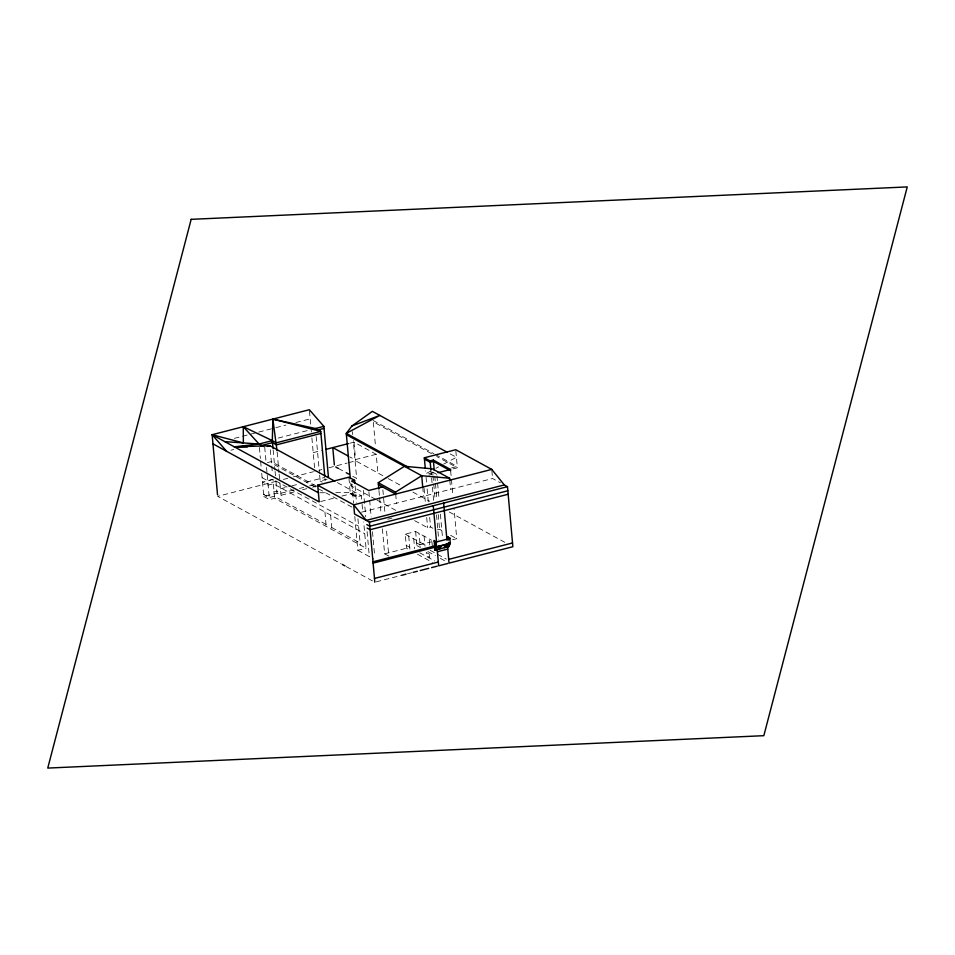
<?xml version="1.0" encoding="UTF-8"?>
<svg xmlns="http://www.w3.org/2000/svg" width="955" height="955" viewBox="0 0 955 955"><rect width="100%" height="100%" fill="white"/><g stroke="black" fill="none" stroke-linecap="round" stroke-linejoin="round"><path stroke-width="0.72" stroke-dasharray="4.78 3.58" d="M375.673 499.346L350.986 485.856L352.61 483.731M430.872 470.982L425.763 473.728L425.5 470.803M435.981 468.248L438.536 466.876M443.645 464.142L456.418 457.29L449.924 453.744M234.405 438.333L257.277 432.46M258.709 432.09L274.431 428.043M275.864 427.673L285.867 425.106M295.871 422.54L310.172 418.863M230.943 450.223L233.808 449.483M278.215 438.07L308.286 430.347M267.436 462.602L271.363 461.599L316.774 486.405M313.204 452.646L321.596 450.485M349.781 443.251L354.03 442.153L376.21 454.282L377.894 472.976M273.082 479.326L262.494 482.048L268.128 485.116L273.357 483.779L364.738 533.714M376.21 454.282L354.985 459.737L349.757 456.884M276.281 481.26L217.668 496.325L341.054 563.748M283.432 479.422L287.718 478.324M293.436 476.855L313.455 471.71M319.089 470.278L321.883 469.562M328.878 467.771L347.214 463.032M348.635 462.674L355.702 460.847L386.978 477.942M280.448 488.805L290.475 486.226M291.908 485.856L299.07 484.018M306.245 482.18L324.867 477.393M319.627 475.053L320.164 480.986L327.171 479.183M261.706 473.238L263.795 496.505L277.034 493.102L281.033 495.287L295.358 491.61M293.746 489.951L280.842 493.269L276.855 491.085L272.664 492.159L272.855 494.177M299.476 488.483L303.774 487.372M309.504 485.904L316.666 484.066M302.52 489.76L306.818 488.662M312.548 487.181L316.857 486.083M263.795 496.505L269.429 499.584L274.646 498.235L366.04 548.182L363.688 521.919M320.617 501.542L334.775 497.901M341.854 496.075L355.57 492.553M428.688 473.764L432.973 472.665M451.536 467.902L457.242 466.434L455.738 449.721M428.807 475.113L435.946 473.274M453.076 468.881L457.361 467.771L436.674 456.466M361.527 512.19L492.577 478.515L500.396 482.788M387.79 519.21L391.992 518.123M414.637 520.63L427.613 527.733L430.55 526.981L432.842 528.234M408.728 536.065L409.993 550.128L406.508 548.23L405.242 534.155L415.616 531.493L431.565 540.208M354.783 516.428L357.827 550.295L366.04 548.182M437.39 529.846L439.563 529.285L444.469 531.971M382.394 528.819L384.65 553.84L406.508 548.23M415.616 531.493L416.881 545.556L431.911 541.7M452.586 539.73L456.741 538.668L454.091 509.17M376.246 581.834L401.78 575.268M407.451 573.812L411.712 572.725M319.83 492.756L327.076 492.708M335.754 492.661L350.234 492.589L355.988 495.729L361.324 495.705L361.981 502.903M373.178 420.498L433.964 453.709M435.253 454.413L457.242 466.434M431.505 453.637L373.298 421.835L375.554 446.904M436.817 474.372L432.651 472.092L435.17 500.122M388.279 478.646L401.255 485.737M412.93 492.123L429.81 501.339M449.28 511.976L506.377 543.18M338.392 468.451L344.91 472.009M352.741 476.294L356.657 478.431L353.266 440.565M450.605 535.313L456.741 538.668M376.962 500.05L396.444 510.698M337.413 482.633L361.324 495.705L356.108 497.042L350.354 493.902L348.85 477.19M350.306 493.377L356.06 496.528M320.164 480.986L322.277 482.144M405.242 534.155L426.181 545.603M351.941 507.093L271.495 463.139L270.193 448.635M416.643 542.929L420.128 544.827M430.096 550.283L446.307 559.129M416.881 545.556L420.367 547.466L419.102 533.403M427.84 551.548L435.325 555.643M440.303 558.365L446.534 561.767M406.257 545.436L409.743 547.346M419.723 552.79L434.68 560.967M417.478 554.222L432.436 562.388M275.553 480.831L358.591 526.205M262.1 477.679L267.734 480.759L272.963 479.41L274.646 498.235M384.65 553.84L388.816 556.12L386.309 528.151M326.049 524.402L274.467 496.218L269.238 497.555L263.616 494.487L266.206 493.819L266.385 495.836M331.719 527.506L360.107 543.013M357.827 550.295L373.859 559.057M346.259 566.59L374.826 582.204M491.873 470.696L492.577 478.515M450.641 470.827L451.309 478.204M451.44 479.673L452.897 495.896M449.781 480.174L450.605 489.306M436.96 475.853L437.486 481.75M437.617 483.23L439.073 499.453M440.398 514.196L442.511 537.796M434.8 476.187L435.325 482.084M435.456 483.564L436.913 499.787M438.238 514.542L439.563 529.285M436.495 514.864L438.739 539.945M430.872 469.621L432.317 485.785M432.448 487.253L433.773 501.936M426.085 477.297L426.599 483.075M427.124 488.853L428.294 501.864M429.678 517.395L430.55 526.981M432.412 547.06L431.935 541.688L429.296 540.255L429.786 545.627M424.08 488.292L425.524 504.359M426.706 517.503L427.613 527.733M422.731 487.134L423.554 496.254M424.092 536.125L424.987 546.129M413.718 538.787L414.613 548.659M395.68 494.081L396.504 503.201M382.871 489.879L384.984 513.432M378.968 490.536L379.493 496.433M379.624 497.901L381.081 514.1M368.917 491.956L371.161 516.977M372.486 531.708L374.599 555.261M363.389 490.333L365.765 516.834M367.09 531.553L369.334 556.574M362.1 504.336L362.745 511.534M354.03 442.153L355.702 460.847M352.467 431.72L352.729 434.668M355.105 485.928L356.478 502.628M357.934 518.804L360.286 545.03M351.87 484.042L353.589 503.178M350.724 482.932L350.986 485.856M330.609 515.067L331.91 529.524M324.963 478.503L325.166 480.735M324.927 511.964L326.228 526.42M316.165 436.483L319.495 473.561M309.468 411.032L310.829 426.205M310.96 427.673L311.366 432.078M311.891 437.951L314.887 471.34M277.153 452.181L279.003 472.689M279.135 474.158L279.791 481.475M279.922 482.944L281.033 495.287M273.154 449.865L274.956 470.003M275.088 471.448L275.47 475.769M275.983 481.404L277.034 493.102M271.769 466.088L272.426 473.489M264.714 447.107L266.003 461.504M266.541 467.437L267.066 473.358M267.197 474.838L269.429 499.584M259.39 447.441L260.381 458.484M260.643 461.396L261.169 467.317M429.452 554.21L426.276 552.468L426.575 555.726L429.75 557.469L429.452 554.21"/><path stroke-width="1.43" d="M273.023 448.42L272.318 440.625L272.855 419.102L315.448 428.509L320.737 431.397L324.736 475.924M434.955 550.14L436.483 547.024L450.378 543.455L448.85 546.57L434.955 550.14L434.131 540.387M440.267 546.057L438.739 549.161L438.476 546.32M441.389 545.759L439.861 548.874L439.61 546.033M447.25 544.255L445.722 547.37L445.472 544.529M447.334 452.324L372.366 411.354L351.953 425.954L346.283 433.379L350.33 478.551M378.837 489.067L378.264 482.729L404.454 466.303L432.352 468.833L449.614 478.252L449.781 480.174M378.264 482.729L395.513 492.159L421.716 475.721L449.614 478.252M351.953 425.954L379.792 415.425L346.283 433.379L408.621 467.449M217.537 494.869L212.141 434.704L309.348 409.719L323.864 426.348L328.448 477.333M315.448 428.509L323.864 426.348M247.345 446.952L234.321 446.833L259.08 444.027L272.318 440.625L276.317 442.81L320.737 431.397L272.855 419.102L277.022 450.712M317.036 430.18L324.043 428.377M260.584 445.722L272.497 442.666L276.496 444.851L320.916 433.439M267.328 446.439L269.943 445.758L334.811 481.213M325.798 449.411L348.36 443.609M212.953 443.848L319.209 501.9L317.705 485.188L348.85 477.19L354.603 480.329L354.854 483.135M425.238 467.89L424.33 457.791L455.738 449.721L491.753 469.394L504.3 484.925L507.475 486.668L512.871 546.726L449.029 563.128L447.573 546.893M354.603 480.329L351.607 481.105L368.785 490.488L382.609 486.931M424.33 457.791L430.084 460.931L433.343 460.095L450.521 469.478L450.641 470.827M438.082 472.677L450.521 469.478M491.753 469.394L353.72 504.861L317.705 485.188M504.3 484.925L366.266 520.403L353.72 504.861L354.532 513.993L369.442 522.134L507.475 486.668M507.845 490.763L369.8 526.241L366.804 524.593M508.156 494.248L370.122 529.715L367.126 528.079M446.761 537.796L449.853 538.477L436.16 542.046L434.131 541.043M435.91 541.366L436.435 547.191M372.629 561.898L434.573 545.985L436.483 547.024M373.119 563.116L434.692 547.299M450.342 543.216L436.459 546.785L434.549 545.747M437.402 551.727L447.764 549.065M374.491 578.432L438.321 562.029M448.695 559.367L512.525 542.965M401.78 575.268L406.042 574.182M413.133 572.355L417.383 571.257M420.224 570.529L428.735 568.344M431.576 567.616L437.247 566.16M447.74 563.486L438.667 565.814L437.211 549.555M234.321 446.833L269.943 445.758M224.819 441.64L259.08 444.027L263.592 446.486M226.645 451.321L212.141 434.704L243.358 442.929L243.274 426.706L272.318 440.625M449.411 470.158L433.475 461.444L430.204 462.28L424.45 459.128M346.402 434.728L421.716 475.721L422.731 487.134M348.456 456.168L332.794 447.608L334.346 464.87M378.431 484.651L395.68 494.081L395.513 492.159M335.778 467.019L338.392 468.451M346.223 472.725L348.826 474.146M449.184 543.717L447.716 546.857L447.465 544.016M446.069 544.517L444.588 547.657L444.338 544.816M437.545 546.702L436.077 549.853L435.826 547M212.141 434.704L318.385 492.756M342.356 564.453L344.958 565.873M243.274 426.706L259.08 444.027M450.318 543.574L449.793 537.796L449.733 538.513M448.468 542.416L448.85 546.57M443.633 503.07L446.964 540.148M433.343 460.095L434.262 470.29M430.084 460.931L430.872 469.621M433.272 505.732L436.554 542.273M436.041 541.33L436.602 547M369.442 522.134L374.826 582.204M191.167 219.34L47.75 768.083L763.833 735.684L907.25 186.917L191.167 219.34M448.014 536.829L448.229 539.826L448.014 536.829"/></g></svg>
